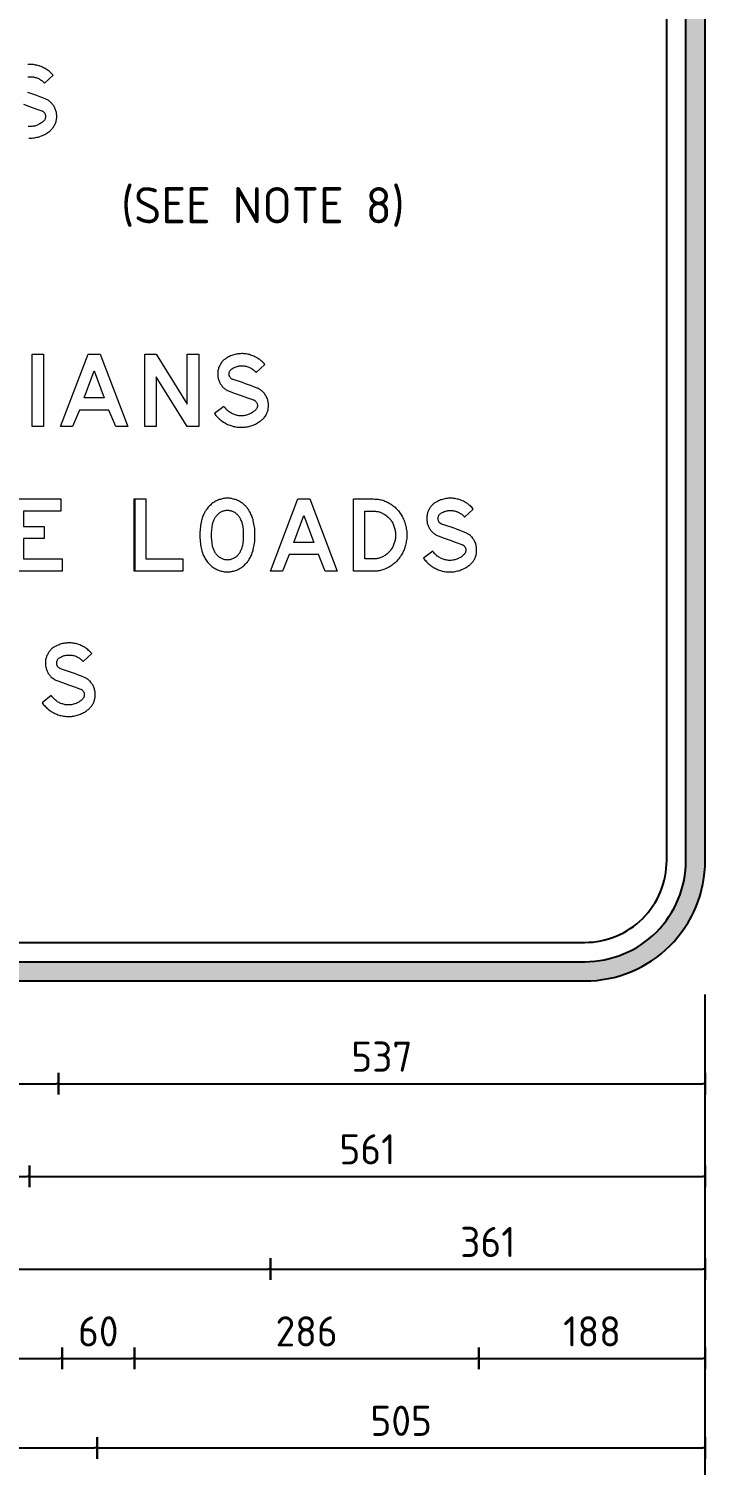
# Model space of a CAD drawing. Extents: x 0 to 1038, y -1303 to 297.
# Drawn here: x 262.3 to 318.5, y 71.3 to 190.5 of the extents above; entities that cross this region are included whole.
import ezdxf

# ---------------------------------------------------------------- set-up
doc = ezdxf.new("R2010")
doc.units = 0
doc.linetypes.add('CENTERX2', pattern=[101.6, 63.5, -12.7, 12.7, -12.7])
doc.layers.get('0').update_dxf_attribs({"linetype": 'CONTINUOUS'})
doc.layers.get('DEFPOINTS').update_dxf_attribs({"linetype": 'CONTINUOUS'})
doc.layers.add('GREEN', color=96, linetype='CONTINUOUS')
doc.layers.add('T25', color=1, linetype='CONTINUOUS')
doc.styles.add('ISO', font='iso3098b.shx')
doc.dimstyles.new('SIGNSDIM-10', dxfattribs={"dimtxt": 2.5, "dimasz": 0.2, "dimexe": 1.5, "dimexo": 2, "dimgap": 1, "dimtad": 1, "dimdec": 0, "dimlfac": 10, "dimrnd": 1, "dimdsep": 46, "dimtxsty": 'ISO', "dimblk1": 'SGNDIM', "dimblk2": 'SGNDIM', "dimsah": 1, "dimcen": 2.5, "dimse1": 1, "dimse2": 1, "dimadec": 0, "dimazin": 0, "dimtfac": 1, "dimtdec": 0, "dimtix": 1, "dimtmove": 0, "dimatfit": 3, "dimldrblk": 'SGNDIM', "dimfxl": 1, "dimtolj": 1, "dimtzin": 0, "dimarcsym": 0})

# ---------------------------------------------------------------- blocks, each defined once
blk = doc.blocks.new('SGNDIM')
for p, q in [((0, 0), (-1, 0)), ((0, 4.5), (0, -4.5))]:
    blk.add_line(p, q)
blk = doc.blocks.new('*D14')
at = {"layer": 'DEFPOINTS', "color": 0, "linetype": 'CENTERX2'}
for p in [(222.58, 187.48), (264.78, 187.48), (264.78, 102.95)]:
    blk.add_point(p, dxfattribs=at)
at = {"layer": 'T25', "color": 0, "linetype": 'CENTERX2', "lineweight": -2}
blk.add_line((222.78, 102.95), (264.58, 102.95), dxfattribs=at)
at = {"layer": 'T25', "color": 0, "linetype": 'CENTERX2', "lineweight": -2, "xscale": 0.2, "yscale": 0.2, "zscale": 0.2, "rotation": 180}
blk.add_blockref('SGNDIM', (222.58, 102.95), dxfattribs=at)
at = {"layer": 'T25', "color": 0, "linetype": 'CENTERX2', "lineweight": -2, "xscale": 0.2, "yscale": 0.2, "zscale": 0.2}
blk.add_blockref('SGNDIM', (264.78, 102.95), dxfattribs=at)
at = {"layer": 'T25', "color": 0, "linetype": 'CENTERX2', "insert": (243.68, 105.2), "char_height": 2.5, "attachment_point": 5, "style": 'ISO'}
blk.add_mtext('\\A1;422', dxfattribs=at)
blk = doc.blocks.new('*D15')
at = {"layer": 'DEFPOINTS', "color": 0, "linetype": 'CENTERX2'}
for p in [(264.78, 187.48), (318.48, 187.48), (318.48, 102.95)]:
    blk.add_point(p, dxfattribs=at)
at = {"layer": 'T25', "color": 0, "linetype": 'CENTERX2', "lineweight": -2}
blk.add_line((264.98, 102.95), (318.28, 102.95), dxfattribs=at)
at = {"layer": 'T25', "color": 0, "linetype": 'CENTERX2', "lineweight": -2, "xscale": 0.2, "yscale": 0.2, "zscale": 0.2, "rotation": 180}
blk.add_blockref('SGNDIM', (264.78, 102.95), dxfattribs=at)
at = {"layer": 'T25', "color": 0, "linetype": 'CENTERX2', "lineweight": -2, "xscale": 0.2, "yscale": 0.2, "zscale": 0.2}
blk.add_blockref('SGNDIM', (318.48, 102.95), dxfattribs=at)
at = {"layer": 'T25', "color": 0, "linetype": 'CENTERX2', "insert": (291.63, 105.2), "char_height": 2.5, "attachment_point": 5, "style": 'ISO'}
blk.add_mtext('\\A1;537', dxfattribs=at)
blk = doc.blocks.new('*D19')
at = {"layer": 'DEFPOINTS', "color": 0, "linetype": 'CENTERX2'}
for p in [(222.58, 169.48), (262.38, 169.48), (262.38, 95.26)]:
    blk.add_point(p, dxfattribs=at)
at = {"layer": 'T25', "color": 0, "linetype": 'CENTERX2', "lineweight": -2}
blk.add_line((222.78, 95.26), (262.18, 95.26), dxfattribs=at)
at = {"layer": 'T25', "color": 0, "linetype": 'CENTERX2', "lineweight": -2, "xscale": 0.2, "yscale": 0.2, "zscale": 0.2, "rotation": 180}
blk.add_blockref('SGNDIM', (222.58, 95.26), dxfattribs=at)
at = {"layer": 'T25', "color": 0, "linetype": 'CENTERX2', "lineweight": -2, "xscale": 0.2, "yscale": 0.2, "zscale": 0.2}
blk.add_blockref('SGNDIM', (262.38, 95.26), dxfattribs=at)
at = {"layer": 'T25', "color": 0, "linetype": 'CENTERX2', "insert": (242.48, 97.51), "char_height": 2.5, "attachment_point": 5, "style": 'ISO'}
blk.add_mtext('\\A1;398', dxfattribs=at)
blk = doc.blocks.new('*D20')
at = {"layer": 'DEFPOINTS', "color": 0, "linetype": 'CENTERX2'}
for p in [(262.38, 169.48), (318.48, 169.48), (318.48, 95.26)]:
    blk.add_point(p, dxfattribs=at)
at = {"layer": 'T25', "color": 0, "linetype": 'CENTERX2', "lineweight": -2}
blk.add_line((262.58, 95.26), (318.28, 95.26), dxfattribs=at)
at = {"layer": 'T25', "color": 0, "linetype": 'CENTERX2', "lineweight": -2, "xscale": 0.2, "yscale": 0.2, "zscale": 0.2, "rotation": 180}
blk.add_blockref('SGNDIM', (262.38, 95.26), dxfattribs=at)
at = {"layer": 'T25', "color": 0, "linetype": 'CENTERX2', "lineweight": -2, "xscale": 0.2, "yscale": 0.2, "zscale": 0.2}
blk.add_blockref('SGNDIM', (318.48, 95.26), dxfattribs=at)
at = {"layer": 'T25', "color": 0, "linetype": 'CENTERX2', "insert": (290.43, 97.51), "char_height": 2.5, "attachment_point": 5, "style": 'ISO'}
blk.add_mtext('\\A1;561', dxfattribs=at)
blk = doc.blocks.new('*D21')
at = {"layer": 'DEFPOINTS', "color": 0, "linetype": 'CENTERX2'}
for p in [(222.58, 157.48), (282.38, 157.48), (282.38, 87.57)]:
    blk.add_point(p, dxfattribs=at)
at = {"layer": 'T25', "color": 0, "linetype": 'CENTERX2', "lineweight": -2}
blk.add_line((222.78, 87.57), (282.18, 87.57), dxfattribs=at)
at = {"layer": 'T25', "color": 0, "linetype": 'CENTERX2', "lineweight": -2, "xscale": 0.2, "yscale": 0.2, "zscale": 0.2, "rotation": 180}
blk.add_blockref('SGNDIM', (222.58, 87.57), dxfattribs=at)
at = {"layer": 'T25', "color": 0, "linetype": 'CENTERX2', "lineweight": -2, "xscale": 0.2, "yscale": 0.2, "zscale": 0.2}
blk.add_blockref('SGNDIM', (282.38, 87.57), dxfattribs=at)
at = {"layer": 'T25', "color": 0, "linetype": 'CENTERX2', "insert": (252.48, 89.82), "char_height": 2.5, "attachment_point": 5, "style": 'ISO'}
blk.add_mtext('\\A1;598', dxfattribs=at)
blk = doc.blocks.new('*D22')
at = {"layer": 'DEFPOINTS', "color": 0, "linetype": 'CENTERX2'}
for p in [(282.38, 157.48), (318.48, 157.48), (318.48, 87.57)]:
    blk.add_point(p, dxfattribs=at)
at = {"layer": 'T25', "color": 0, "linetype": 'CENTERX2', "lineweight": -2}
blk.add_line((282.58, 87.57), (318.28, 87.57), dxfattribs=at)
at = {"layer": 'T25', "color": 0, "linetype": 'CENTERX2', "lineweight": -2, "xscale": 0.2, "yscale": 0.2, "zscale": 0.2, "rotation": 180}
blk.add_blockref('SGNDIM', (282.38, 87.57), dxfattribs=at)
at = {"layer": 'T25', "color": 0, "linetype": 'CENTERX2', "lineweight": -2, "xscale": 0.2, "yscale": 0.2, "zscale": 0.2}
blk.add_blockref('SGNDIM', (318.48, 87.57), dxfattribs=at)
at = {"layer": 'T25', "color": 0, "linetype": 'CENTERX2', "insert": (300.43, 89.82), "char_height": 2.5, "attachment_point": 5, "style": 'ISO'}
blk.add_mtext('\\A1;361', dxfattribs=at)
blk = doc.blocks.new('*D23')
at = {"layer": 'DEFPOINTS', "color": 0, "linetype": 'CENTERX2'}
for p in [(222.58, 145.48), (265.08, 145.48), (265.08, 80.15)]:
    blk.add_point(p, dxfattribs=at)
at = {"layer": 'T25', "color": 0, "linetype": 'CENTERX2', "lineweight": -2}
blk.add_line((222.78, 80.15), (264.88, 80.15), dxfattribs=at)
at = {"layer": 'T25', "color": 0, "linetype": 'CENTERX2', "lineweight": -2, "xscale": 0.2, "yscale": 0.2, "zscale": 0.2, "rotation": 180}
blk.add_blockref('SGNDIM', (222.58, 80.15), dxfattribs=at)
at = {"layer": 'T25', "color": 0, "linetype": 'CENTERX2', "lineweight": -2, "xscale": 0.2, "yscale": 0.2, "zscale": 0.2}
blk.add_blockref('SGNDIM', (265.08, 80.15), dxfattribs=at)
at = {"layer": 'T25', "color": 0, "linetype": 'CENTERX2', "insert": (243.83, 82.4), "char_height": 2.5, "attachment_point": 5, "style": 'ISO'}
blk.add_mtext('\\A1;425', dxfattribs=at)
blk = doc.blocks.new('*D24')
at = {"layer": 'DEFPOINTS', "color": 0, "linetype": 'CENTERX2'}
for p in [(265.08, 145.48), (271.08, 145.48), (271.08, 80.15)]:
    blk.add_point(p, dxfattribs=at)
at = {"layer": 'T25', "color": 0, "linetype": 'CENTERX2', "lineweight": -2}
blk.add_line((265.28, 80.15), (270.88, 80.15), dxfattribs=at)
at = {"layer": 'T25', "color": 0, "linetype": 'CENTERX2', "lineweight": -2, "xscale": 0.2, "yscale": 0.2, "zscale": 0.2, "rotation": 180}
blk.add_blockref('SGNDIM', (265.08, 80.15), dxfattribs=at)
at = {"layer": 'T25', "color": 0, "linetype": 'CENTERX2', "lineweight": -2, "xscale": 0.2, "yscale": 0.2, "zscale": 0.2}
blk.add_blockref('SGNDIM', (271.08, 80.15), dxfattribs=at)
at = {"layer": 'T25', "color": 0, "linetype": 'CENTERX2', "insert": (268.08, 82.4), "char_height": 2.5, "attachment_point": 5, "style": 'ISO'}
blk.add_mtext('\\A1;60', dxfattribs=at)
blk = doc.blocks.new('*D25')
at = {"layer": 'DEFPOINTS', "color": 0, "linetype": 'CENTERX2'}
for p in [(271.08, 145.48), (299.68, 145.48), (299.68, 80.15)]:
    blk.add_point(p, dxfattribs=at)
at = {"layer": 'T25', "color": 0, "linetype": 'CENTERX2', "lineweight": -2}
blk.add_line((271.28, 80.15), (299.48, 80.15), dxfattribs=at)
at = {"layer": 'T25', "color": 0, "linetype": 'CENTERX2', "lineweight": -2, "xscale": 0.2, "yscale": 0.2, "zscale": 0.2, "rotation": 180}
blk.add_blockref('SGNDIM', (271.08, 80.15), dxfattribs=at)
at = {"layer": 'T25', "color": 0, "linetype": 'CENTERX2', "lineweight": -2, "xscale": 0.2, "yscale": 0.2, "zscale": 0.2}
blk.add_blockref('SGNDIM', (299.68, 80.15), dxfattribs=at)
at = {"layer": 'T25', "color": 0, "linetype": 'CENTERX2', "insert": (285.38, 82.4), "char_height": 2.5, "attachment_point": 5, "style": 'ISO'}
blk.add_mtext('\\A1;286', dxfattribs=at)
blk = doc.blocks.new('*D26')
at = {"layer": 'DEFPOINTS', "color": 0, "linetype": 'CENTERX2'}
for p in [(299.68, 145.48), (318.48, 145.48), (318.48, 80.15)]:
    blk.add_point(p, dxfattribs=at)
at = {"layer": 'T25', "color": 0, "linetype": 'CENTERX2', "lineweight": -2}
blk.add_line((299.88, 80.15), (318.28, 80.15), dxfattribs=at)
at = {"layer": 'T25', "color": 0, "linetype": 'CENTERX2', "lineweight": -2, "xscale": 0.2, "yscale": 0.2, "zscale": 0.2, "rotation": 180}
blk.add_blockref('SGNDIM', (299.68, 80.15), dxfattribs=at)
at = {"layer": 'T25', "color": 0, "linetype": 'CENTERX2', "lineweight": -2, "xscale": 0.2, "yscale": 0.2, "zscale": 0.2}
blk.add_blockref('SGNDIM', (318.48, 80.15), dxfattribs=at)
at = {"layer": 'T25', "color": 0, "linetype": 'CENTERX2', "insert": (309.08, 82.4), "char_height": 2.5, "attachment_point": 5, "style": 'ISO'}
blk.add_mtext('\\A1;188', dxfattribs=at)
blk = doc.blocks.new('*D28')
at = {"layer": 'DEFPOINTS', "color": 0, "linetype": 'CENTERX2'}
for p in [(222.58, 121.48), (267.98, 121.48), (267.98, 72.73)]:
    blk.add_point(p, dxfattribs=at)
at = {"layer": 'T25', "color": 0, "linetype": 'CENTERX2', "lineweight": -2}
blk.add_line((222.78, 72.73), (267.78, 72.73), dxfattribs=at)
at = {"layer": 'T25', "color": 0, "linetype": 'CENTERX2', "lineweight": -2, "xscale": 0.2, "yscale": 0.2, "zscale": 0.2, "rotation": 180}
blk.add_blockref('SGNDIM', (222.58, 72.73), dxfattribs=at)
at = {"layer": 'T25', "color": 0, "linetype": 'CENTERX2', "lineweight": -2, "xscale": 0.2, "yscale": 0.2, "zscale": 0.2}
blk.add_blockref('SGNDIM', (267.98, 72.73), dxfattribs=at)
at = {"layer": 'T25', "color": 0, "linetype": 'CENTERX2', "insert": (245.28, 74.98), "char_height": 2.5, "attachment_point": 5, "style": 'ISO'}
blk.add_mtext('\\A1;454', dxfattribs=at)
blk = doc.blocks.new('*D29')
at = {"layer": 'DEFPOINTS', "color": 0, "linetype": 'CENTERX2'}
for p in [(267.98, 121.48), (318.48, 121.48), (318.48, 72.73)]:
    blk.add_point(p, dxfattribs=at)
at = {"layer": 'T25', "color": 0, "linetype": 'CENTERX2', "lineweight": -2}
blk.add_line((268.18, 72.73), (318.28, 72.73), dxfattribs=at)
at = {"layer": 'T25', "color": 0, "linetype": 'CENTERX2', "lineweight": -2, "xscale": 0.2, "yscale": 0.2, "zscale": 0.2, "rotation": 180}
blk.add_blockref('SGNDIM', (267.98, 72.73), dxfattribs=at)
at = {"layer": 'T25', "color": 0, "linetype": 'CENTERX2', "lineweight": -2, "xscale": 0.2, "yscale": 0.2, "zscale": 0.2}
blk.add_blockref('SGNDIM', (318.48, 72.73), dxfattribs=at)
at = {"layer": 'T25', "color": 0, "linetype": 'CENTERX2', "insert": (293.23, 74.98), "char_height": 2.5, "attachment_point": 5, "style": 'ISO'}
blk.add_mtext('\\A1;505', dxfattribs=at)
blk = doc.blocks.new('*D48')
at = {"layer": 'DEFPOINTS', "color": 0, "linetype": 'Continuous'}
for p in [(198.48, 121.48), (318.48, 121.48), (318.48, 58.88)]:
    blk.add_point(p, dxfattribs=at)
at = {"layer": 'T25', "color": 0, "linetype": 'Continuous', "lineweight": -2}
blk.add_line((198.68, 58.88), (318.28, 58.88), dxfattribs=at)
at = {"layer": 'T25', "color": 0, "linetype": 'Continuous', "lineweight": -2, "xscale": 0.2, "yscale": 0.2, "zscale": 0.2, "rotation": 180}
blk.add_blockref('SGNDIM', (198.48, 58.88), dxfattribs=at)
at = {"layer": 'T25', "color": 0, "linetype": 'Continuous', "lineweight": -2, "xscale": 0.2, "yscale": 0.2, "zscale": 0.2}
blk.add_blockref('SGNDIM', (318.48, 58.88), dxfattribs=at)
at = {"layer": 'T25', "color": 0, "linetype": 'Continuous', "insert": (258.48, 61.13), "char_height": 2.5, "attachment_point": 5, "style": 'ISO'}
blk.add_mtext('\\A1;1200', dxfattribs=at)
blk = doc.blocks.new('*D55')
at = {"layer": 'DEFPOINTS', "color": 0, "linetype": 'CENTERX2'}
for p in [(257.44, 146.57), (318.48, 146.57), (318.48, 65.81)]:
    blk.add_point(p, dxfattribs=at)
at = {"layer": 'T25', "color": 0, "linetype": 'CENTERX2', "lineweight": -2}
blk.add_line((257.64, 65.81), (318.28, 65.81), dxfattribs=at)
at = {"layer": 'T25', "color": 0, "linetype": 'CENTERX2', "lineweight": -2, "xscale": 0.2, "yscale": 0.2, "zscale": 0.2, "rotation": 180}
blk.add_blockref('SGNDIM', (257.44, 65.81), dxfattribs=at)
at = {"layer": 'T25', "color": 0, "linetype": 'CENTERX2', "lineweight": -2, "xscale": 0.2, "yscale": 0.2, "zscale": 0.2}
blk.add_blockref('SGNDIM', (318.48, 65.81), dxfattribs=at)
at = {"layer": 'T25', "color": 0, "linetype": 'CENTERX2', "insert": (287.96, 68.06), "char_height": 2.5, "attachment_point": 5, "style": 'ISO'}
blk.add_mtext('\\A1;610', dxfattribs=at)

msp = doc.modelspace()

# ---------------------------------------------------------------- hatches: boundary and pattern name
at = {"layer": 'GREEN', "linetype": 'CENTERX2'}
h = msp.add_hatch(color=256, dxfattribs=at)
edge = h.paths.add_edge_path(flags=16)
edge.add_line((208.48, 113.08), (308.48, 113.08))
edge.add_arc((308.48, 121.48), 8.4, 270, 360)
edge.add_line((316.88, 121.48), (316.88, 245.48))
edge.add_arc((308.48, 245.48), 8.4, 0, 90)
edge.add_line((308.48, 253.88), (208.48, 253.88))
edge.add_arc((208.48, 245.48), 8.4, 90, 180)
edge.add_line((200.08, 245.48), (200.08, 121.48))
edge.add_arc((208.48, 121.48), 8.4, 180, 270)
edge = h.paths.add_edge_path()
edge.add_line((208.48, 111.48), (308.48, 111.48))
edge.add_arc((308.48, 121.48), 10, 270, 360)
edge.add_line((318.48, 121.48), (318.48, 245.48))
edge.add_arc((308.48, 245.48), 10, 0, 90)
edge.add_line((308.48, 255.48), (208.48, 255.48))
edge.add_arc((208.48, 245.48), 10, 90, 180)
edge.add_line((198.48, 245.48), (198.48, 121.48))
edge.add_arc((208.48, 121.48), 10, 180, 270)

# ---------------------------------------------------------------- linework, layer by layer
msp.add_line((271.08, 151.48), (271.08, 145.48), dxfattribs=at)
at = {"layer": 'GREEN', "linetype": 'Continuous'}
for points in [[(208.48, 111.48), (308.48, 111.48, 0.414214), (318.48, 121.48), (318.48, 245.48, 0.414214), (308.48, 255.48), (208.48, 255.48, 0.414214), (198.48, 245.48), (198.48, 121.48, 0.414214)], [(208.48, 113.08), (308.48, 113.08, 0.414214), (316.88, 121.48), (316.88, 245.48, 0.414214), (308.48, 253.88), (208.48, 253.88, 0.414214), (200.08, 245.48), (200.08, 121.48, 0.414214)], [(208.48, 114.68), (308.48, 114.68, 0.414214), (315.28, 121.48), (315.28, 245.48, 0.414214), (308.48, 252.28), (208.48, 252.28, 0.414214), (201.68, 245.48), (201.68, 121.48, 0.414214)]]:
    msp.add_lwpolyline(points, format="xyb", close=True, dxfattribs=at)
at = {"layer": 'GREEN', "lineweight": 0}
for points in [[(262.24, 186.52), (262.32, 186.53), (262.4, 186.53), (262.47, 186.53), (262.54, 186.53), (262.62, 186.52), (262.7, 186.51), (262.77, 186.49), (262.84, 186.47), (262.92, 186.46), (262.98, 186.43), (263.06, 186.4), (263.13, 186.37), (263.2, 186.33), (263.26, 186.29), (263.32, 186.24), (263.39, 186.2), (263.44, 186.15), (263.5, 186.1), (263.56, 186.04), (263.61, 185.99), (264.34, 186.65), (264.27, 186.71), (264.2, 186.79), (264.14, 186.86), (264.06, 186.92), (263.99, 186.98), (263.91, 187.04), (263.84, 187.1), (263.75, 187.15), (263.68, 187.2), (263.59, 187.24), (263.5, 187.29), (263.42, 187.33), (263.33, 187.37), (263.24, 187.4), (263.16, 187.43), (263.06, 187.45), (262.97, 187.48), (262.88, 187.5), (262.79, 187.51), (262.7, 187.53), (262.6, 187.53), (262.5, 187.54), (262.42, 187.54), (262.32, 187.54), (262.23, 187.53)], [(262.3, 181.43), (262.4, 181.43), (262.49, 181.43), (262.6, 181.44), (262.7, 181.45), (262.79, 181.46), (262.89, 181.47), (262.98, 181.5), (263.08, 181.52), (263.18, 181.55), (263.27, 181.59), (263.37, 181.62), (263.45, 181.66), (263.55, 181.7), (263.64, 181.74), (263.72, 181.8), (263.81, 181.85), (263.9, 181.91), (263.97, 181.96), (264.06, 182.02), (264.12, 182.07), (264.16, 182.12), (264.21, 182.18), (264.26, 182.22), (264.31, 182.28), (264.36, 182.35), (264.39, 182.41), (264.43, 182.47), (264.46, 182.54), (264.49, 182.61), (264.52, 182.67), (264.55, 182.74), (264.57, 182.82), (264.59, 182.89), (264.61, 182.96), (264.62, 183.04), (264.63, 183.12), (264.63, 183.18), (264.63, 183.26), (264.63, 183.34), (264.62, 183.41), (264.61, 183.49), (264.6, 183.57), (264.58, 183.63), (264.56, 183.71), (264.54, 183.78), (264.51, 183.85), (264.48, 183.92), (264.45, 183.99), (264.41, 184.05), (264.38, 184.11), (264.34, 184.17), (264.29, 184.23), (264.24, 184.29), (264.19, 184.34), (264.15, 184.39), (264.09, 184.44), (264.03, 184.49), (263.97, 184.53), (263.91, 184.57), (263.85, 184.6), (263.79, 184.63), (263.72, 184.66), (263.47, 184.77), (263.22, 184.86), (262.97, 184.96), (262.72, 185.05), (262.48, 185.14), (262.23, 185.23)], [(261.88, 184.24), (262.38, 184.06), (262.89, 183.87), (263.39, 183.7), (263.43, 183.69), (263.46, 183.67), (263.5, 183.65), (263.53, 183.62), (263.56, 183.6), (263.59, 183.57), (263.62, 183.53), (263.64, 183.5), (263.66, 183.46), (263.68, 183.42), (263.68, 183.37), (263.7, 183.34), (263.7, 183.3), (263.71, 183.25), (263.71, 183.21), (263.7, 183.16), (263.69, 183.13), (263.68, 183.08), (263.68, 183.04), (263.66, 183), (263.64, 182.96), (263.61, 182.92), (263.59, 182.9), (263.56, 182.87), (263.49, 182.81), (263.44, 182.76), (263.37, 182.71), (263.3, 182.66), (263.23, 182.63), (263.17, 182.59), (263.1, 182.55), (263.02, 182.51), (262.96, 182.48), (262.88, 182.46), (262.8, 182.43), (262.72, 182.42), (262.65, 182.41), (262.57, 182.4), (262.49, 182.39), (262.42, 182.39), (262.34, 182.39), (262.26, 182.39)]]:
    msp.add_lwpolyline(points, dxfattribs=at)
for points in [[(262.58, 163.49), (263.53, 163.49), (263.53, 157.49), (262.58, 157.49), (262.58, 163.49)], [(264.93, 157.49), (267.24, 163.49), (268.24, 163.49), (270.54, 157.49), (269.53, 157.49), (268.97, 158.86), (266.51, 158.86), (265.94, 157.49), (264.93, 157.49)], [(271.94, 163.49), (272.9, 163.49), (275.47, 159.34), (275.47, 163.49), (276.43, 163.49), (276.43, 157.49), (275.47, 157.49), (272.9, 161.63), (272.9, 157.49), (271.94, 157.49), (271.94, 163.49)], [(279.29, 161.39), (279.25, 161.4), (279.21, 161.42), (279.18, 161.43), (279.15, 161.46), (279.12, 161.48), (279.09, 161.51), (279.06, 161.55), (279.03, 161.58), (279.01, 161.62), (278.99, 161.66), (278.98, 161.69), (278.96, 161.73), (278.95, 161.78), (278.95, 161.82), (278.95, 161.86), (278.95, 161.9), (278.95, 161.94), (278.96, 161.99), (278.97, 162.03), (278.99, 162.07), (279.01, 162.11), (279.03, 162.14), (279.06, 162.17), (279.08, 162.2), (279.11, 162.23), (279.15, 162.26), (279.18, 162.29), (279.24, 162.33), (279.31, 162.37), (279.38, 162.39), (279.44, 162.42), (279.52, 162.45), (279.6, 162.48), (279.66, 162.5), (279.74, 162.51), (279.82, 162.52), (279.9, 162.53), (279.97, 162.54), (280.05, 162.54), (280.12, 162.53), (280.19, 162.52), (280.27, 162.51), (280.35, 162.5), (280.42, 162.48), (280.49, 162.45), (280.57, 162.43), (280.63, 162.4), (280.7, 162.37), (280.77, 162.33), (280.84, 162.29), (280.9, 162.25), (280.97, 162.2), (281.03, 162.15), (281.09, 162.1), (281.14, 162.05), (281.19, 161.98), (281.92, 162.64), (281.85, 162.72), (281.79, 162.79), (281.72, 162.86), (281.64, 162.92), (281.57, 162.98), (281.5, 163.05), (281.42, 163.1), (281.33, 163.15), (281.26, 163.2), (281.17, 163.25), (281.09, 163.29), (281, 163.34), (280.91, 163.36), (280.83, 163.4), (280.73, 163.43), (280.64, 163.46), (280.55, 163.48), (280.46, 163.5), (280.37, 163.52), (280.27, 163.53), (280.17, 163.54), (280.09, 163.55), (279.99, 163.55), (279.9, 163.54), (279.8, 163.54), (279.7, 163.53), (279.62, 163.51), (279.52, 163.5), (279.42, 163.47), (279.34, 163.45), (279.24, 163.42), (279.16, 163.39), (279.07, 163.35), (278.98, 163.32), (278.9, 163.28), (278.81, 163.23), (278.72, 163.18), (278.67, 163.15), (278.61, 163.1), (278.55, 163.07), (278.5, 163.02), (278.45, 162.97), (278.4, 162.91), (278.35, 162.86), (278.31, 162.81), (278.26, 162.74), (278.23, 162.68), (278.19, 162.62), (278.16, 162.56), (278.13, 162.49), (278.1, 162.42), (278.07, 162.35), (278.05, 162.28), (278.04, 162.21), (278.02, 162.14), (278.01, 162.06), (278, 161.99), (278, 161.91), (278, 161.84), (278, 161.76), (278.01, 161.69), (278.01, 161.62), (278.03, 161.55), (278.04, 161.47), (278.06, 161.41), (278.09, 161.33), (278.12, 161.26), (278.15, 161.19), (278.18, 161.13), (278.21, 161.07), (278.24, 161), (278.29, 160.95), (278.33, 160.89), (278.38, 160.83), (278.43, 160.77), (278.47, 160.72), (278.53, 160.68), (278.58, 160.63), (278.64, 160.59), (278.7, 160.55), (278.76, 160.51), (278.82, 160.48), (278.89, 160.46), (278.95, 160.43), (279.45, 160.24), (279.95, 160.06), (280.46, 159.88), (280.97, 159.71), (281.01, 159.69), (281.05, 159.67), (281.08, 159.65), (281.11, 159.63), (281.14, 159.6), (281.17, 159.56), (281.2, 159.53), (281.22, 159.5), (281.24, 159.46), (281.26, 159.42), (281.27, 159.38), (281.28, 159.34), (281.29, 159.29), (281.29, 159.26), (281.29, 159.21), (281.29, 159.17), (281.28, 159.12), (281.27, 159.08), (281.26, 159.04), (281.24, 159.01), (281.22, 158.97), (281.19, 158.93), (281.16, 158.9), (281.13, 158.86), (281.08, 158.81), (281.02, 158.76), (280.95, 158.71), (280.88, 158.67), (280.82, 158.62), (280.75, 158.58), (280.67, 158.55), (280.61, 158.52), (280.53, 158.49), (280.45, 158.46), (280.38, 158.44), (280.31, 158.42), (280.23, 158.41), (280.14, 158.39), (280.07, 158.39), (279.99, 158.38), (279.91, 158.38), (279.84, 158.39), (279.76, 158.39), (279.68, 158.4), (279.61, 158.42), (279.53, 158.44), (279.45, 158.46), (279.38, 158.49), (279.3, 158.52), (279.23, 158.55), (279.16, 158.58), (279.09, 158.62), (279.02, 158.66), (278.95, 158.71), (278.89, 158.76), (278.83, 158.8), (278.76, 158.86), (278.7, 158.91), (278.66, 158.98), (278.6, 159.04), (278.55, 159.1), (278.5, 159.17), (277.72, 158.57), (277.78, 158.49), (277.85, 158.4), (277.92, 158.33), (277.99, 158.26), (278.06, 158.18), (278.14, 158.11), (278.22, 158.05), (278.29, 157.99), (278.38, 157.93), (278.47, 157.87), (278.55, 157.82), (278.64, 157.77), (278.72, 157.72), (278.81, 157.67), (278.91, 157.63), (279, 157.6), (279.09, 157.57), (279.18, 157.54), (279.28, 157.51), (279.39, 157.49), (279.48, 157.47), (279.58, 157.45), (279.67, 157.44), (279.78, 157.43), (279.88, 157.43), (279.97, 157.43), (280.08, 157.43), (280.17, 157.44), (280.27, 157.45), (280.37, 157.46), (280.47, 157.48), (280.57, 157.5), (280.66, 157.53), (280.76, 157.56), (280.85, 157.59), (280.94, 157.62), (281.04, 157.66), (281.13, 157.7), (281.22, 157.75), (281.31, 157.8), (281.39, 157.85), (281.48, 157.9), (281.57, 157.96), (281.64, 158.03), (281.7, 158.08), (281.75, 158.12), (281.8, 158.17), (281.85, 158.23), (281.89, 158.29), (281.94, 158.34), (281.98, 158.41), (282.02, 158.47), (282.05, 158.54), (282.08, 158.6), (282.11, 158.67), (282.13, 158.75), (282.16, 158.81), (282.18, 158.89), (282.19, 158.97), (282.2, 159.04), (282.21, 159.11), (282.22, 159.19), (282.22, 159.27), (282.21, 159.34), (282.21, 159.42), (282.2, 159.49), (282.18, 159.56), (282.17, 159.64), (282.15, 159.71), (282.12, 159.78), (282.1, 159.85), (282.06, 159.92), (282.04, 159.99), (282, 160.05), (281.96, 160.11), (281.92, 160.18), (281.87, 160.23), (281.82, 160.29), (281.78, 160.34), (281.73, 160.4), (281.67, 160.45), (281.61, 160.48), (281.56, 160.53), (281.5, 160.57), (281.43, 160.61), (281.37, 160.64), (281.31, 160.67), (281.06, 160.76), (280.81, 160.87), (280.56, 160.96), (280.31, 161.05), (280.05, 161.14), (279.8, 161.22), (279.54, 161.31)], [(267.73, 162.11), (268.58, 159.89), (266.9, 159.89), (267.73, 162.11)], [(260.9, 151.49), (264.97, 151.49), (264.97, 150.46), (261.87, 150.46), (261.87, 149.21), (263.59, 149.21), (263.59, 148.19), (261.87, 148.19), (261.87, 146.51), (265.08, 146.51), (265.08, 145.48), (260.9, 145.48), (260.9, 151.49)], [(271.07, 151.49), (272.02, 151.49), (272.02, 146.51), (275.11, 146.51), (275.11, 145.48), (271.07, 145.48), (271.07, 151.49)], [(280.51, 146.33), (280.57, 146.4), (280.61, 146.48), (280.67, 146.57), (280.71, 146.65), (280.76, 146.74), (280.8, 146.83), (280.84, 146.91), (280.87, 147.01), (280.9, 147.1), (280.93, 147.19), (280.95, 147.29), (280.98, 147.42), (281.01, 147.55), (281.03, 147.68), (281.05, 147.82), (281.07, 147.95), (281.08, 148.08), (281.09, 148.22), (281.09, 148.35), (281.09, 148.49), (281.09, 148.62), (281.09, 148.76), (281.08, 148.89), (281.07, 149.02), (281.05, 149.16), (281.03, 149.29), (281.01, 149.43), (280.98, 149.55), (280.95, 149.69), (280.93, 149.78), (280.9, 149.88), (280.87, 149.97), (280.84, 150.06), (280.8, 150.15), (280.76, 150.23), (280.71, 150.32), (280.67, 150.41), (280.61, 150.48), (280.57, 150.57), (280.51, 150.65), (280.46, 150.71), (280.4, 150.79), (280.35, 150.86), (280.28, 150.92), (280.21, 150.98), (280.15, 151.04), (280.08, 151.1), (280.01, 151.15), (279.94, 151.19), (279.87, 151.24), (279.79, 151.29), (279.71, 151.33), (279.64, 151.37), (279.56, 151.4), (279.47, 151.43), (279.4, 151.45), (279.31, 151.48), (279.22, 151.5), (279.15, 151.52), (279.06, 151.53), (278.97, 151.54), (278.89, 151.55), (278.8, 151.55), (278.71, 151.55), (278.63, 151.54), (278.54, 151.53), (278.47, 151.52), (278.38, 151.5), (278.29, 151.48), (278.22, 151.45), (278.13, 151.43), (278.05, 151.4), (277.97, 151.37), (277.89, 151.33), (277.81, 151.29), (277.74, 151.24), (277.67, 151.19), (277.59, 151.15), (277.52, 151.1), (277.46, 151.04), (277.39, 150.98), (277.32, 150.92), (277.27, 150.86), (277.2, 150.79), (277.15, 150.71), (277.09, 150.65), (277.03, 150.57), (276.99, 150.48), (276.94, 150.41), (276.89, 150.32), (276.84, 150.23), (276.8, 150.15), (276.77, 150.06), (276.74, 149.97), (276.7, 149.88), (276.67, 149.78), (276.65, 149.69), (276.62, 149.55), (276.59, 149.43), (276.57, 149.29), (276.56, 149.16), (276.54, 149.02), (276.53, 148.89), (276.52, 148.76), (276.52, 148.62), (276.51, 148.49), (276.52, 148.35), (276.52, 148.22), (276.53, 148.08), (276.54, 147.95), (276.56, 147.82), (276.57, 147.68), (276.59, 147.55), (276.62, 147.42), (276.65, 147.29), (276.67, 147.19), (276.7, 147.1), (276.74, 147.01), (276.77, 146.91), (276.8, 146.83), (276.84, 146.74), (276.89, 146.65), (276.94, 146.57), (276.99, 146.48), (277.03, 146.4), (277.09, 146.33), (277.15, 146.25), (277.21, 146.18), (277.27, 146.12), (277.32, 146.06), (277.39, 145.99), (277.46, 145.93), (277.52, 145.88), (277.59, 145.83), (277.67, 145.78), (277.74, 145.73), (277.81, 145.68), (277.89, 145.65), (277.97, 145.61), (278.05, 145.58), (278.13, 145.55), (278.22, 145.52), (278.29, 145.5), (278.38, 145.48), (278.47, 145.46), (278.54, 145.45), (278.63, 145.45), (278.71, 145.44), (278.8, 145.44), (278.89, 145.44), (278.97, 145.45), (279.06, 145.45), (279.15, 145.46), (279.22, 145.48), (279.31, 145.5), (279.4, 145.52), (279.47, 145.55), (279.55, 145.58), (279.64, 145.61), (279.71, 145.65), (279.79, 145.68), (279.87, 145.73), (279.94, 145.78), (280.01, 145.83), (280.08, 145.88), (280.14, 145.93), (280.21, 145.99), (280.28, 146.06), (280.34, 146.12), (280.4, 146.18), (280.46, 146.25)], [(282.39, 145.48), (284.66, 151.49), (285.64, 151.49), (287.91, 145.48), (286.91, 145.48), (286.36, 146.87), (283.94, 146.87), (283.38, 145.48), (282.39, 145.48)], [(290.94, 145.48), (289.28, 145.48), (289.28, 151.49), (290.94, 151.49), (291.04, 151.48), (291.13, 151.48), (291.23, 151.47), (291.33, 151.46), (291.42, 151.44), (291.52, 151.42), (291.61, 151.41), (291.7, 151.38), (291.8, 151.35), (291.88, 151.31), (291.98, 151.27), (292.06, 151.23), (292.15, 151.18), (292.24, 151.14), (292.32, 151.09), (292.41, 151.04), (292.49, 150.98), (292.56, 150.92), (292.64, 150.86), (292.72, 150.79), (292.79, 150.72), (292.86, 150.65), (292.93, 150.58), (293, 150.5), (293.06, 150.42), (293.12, 150.34), (293.18, 150.25), (293.24, 150.17), (293.28, 150.08), (293.33, 149.99), (293.38, 149.9), (293.43, 149.8), (293.47, 149.71), (293.5, 149.61), (293.53, 149.51), (293.57, 149.42), (293.6, 149.31), (293.62, 149.22), (293.64, 149.11), (293.66, 149.01), (293.68, 148.91), (293.69, 148.8), (293.7, 148.7), (293.7, 148.59), (293.7, 148.49), (293.7, 148.38), (293.7, 148.28), (293.69, 148.17), (293.68, 148.07), (293.66, 147.97), (293.64, 147.86), (293.62, 147.76), (293.6, 147.66), (293.57, 147.56), (293.53, 147.46), (293.5, 147.36), (293.47, 147.27), (293.43, 147.17), (293.38, 147.08), (293.33, 146.98), (293.28, 146.89), (293.24, 146.81), (293.18, 146.72), (293.12, 146.64), (293.06, 146.56), (293, 146.47), (292.93, 146.4), (292.86, 146.33), (292.79, 146.25), (292.72, 146.18), (292.64, 146.12), (292.56, 146.06), (292.49, 145.99), (292.41, 145.93), (292.32, 145.89), (292.24, 145.83), (292.15, 145.79), (292.06, 145.74), (291.98, 145.7), (291.88, 145.67), (291.8, 145.63), (291.7, 145.6), (291.61, 145.57), (291.52, 145.55), (291.42, 145.53), (291.33, 145.51), (291.23, 145.5), (291.13, 145.49), (291.04, 145.49)], [(296.52, 150.28), (296.58, 150.33), (296.64, 150.37), (296.71, 150.4), (296.79, 150.43), (296.85, 150.45), (296.92, 150.47), (297, 150.49), (297.07, 150.51), (297.14, 150.52), (297.22, 150.53), (297.3, 150.53), (297.37, 150.53), (297.45, 150.53), (297.52, 150.52), (297.59, 150.51), (297.67, 150.5), (297.74, 150.48), (297.81, 150.45), (297.88, 150.44), (297.95, 150.4), (298.03, 150.37), (298.08, 150.33), (298.15, 150.29), (298.22, 150.25), (298.27, 150.21), (298.33, 150.16), (298.39, 150.1), (298.45, 150.04), (298.5, 149.98), (299.22, 150.65), (299.16, 150.72), (299.09, 150.79), (299.01, 150.86), (298.95, 150.93), (298.87, 150.98), (298.8, 151.04), (298.73, 151.1), (298.64, 151.16), (298.56, 151.2), (298.48, 151.25), (298.4, 151.29), (298.31, 151.33), (298.23, 151.37), (298.14, 151.41), (298.04, 151.43), (297.96, 151.46), (297.87, 151.48), (297.78, 151.5), (297.69, 151.52), (297.59, 151.53), (297.5, 151.54), (297.41, 151.54), (297.31, 151.54), (297.22, 151.54), (297.13, 151.54), (297.04, 151.53), (296.95, 151.51), (296.85, 151.49), (296.77, 151.47), (296.67, 151.45), (296.59, 151.42), (296.5, 151.4), (296.41, 151.36), (296.33, 151.32), (296.24, 151.28), (296.15, 151.23), (296.08, 151.18), (296.01, 151.15), (295.96, 151.11), (295.9, 151.06), (295.85, 151.02), (295.8, 150.96), (295.75, 150.92), (295.7, 150.86), (295.66, 150.8), (295.62, 150.74), (295.58, 150.69), (295.55, 150.62), (295.51, 150.55), (295.48, 150.48), (295.45, 150.42), (295.43, 150.35), (295.41, 150.28), (295.4, 150.21), (295.39, 150.14), (295.37, 150.06), (295.37, 149.98), (295.36, 149.92), (295.36, 149.84), (295.36, 149.76), (295.37, 149.7), (295.38, 149.62), (295.39, 149.54), (295.4, 149.48), (295.42, 149.4), (295.44, 149.33), (295.47, 149.26), (295.5, 149.2), (295.53, 149.13), (295.57, 149.06), (295.61, 149.01), (295.64, 148.95), (295.68, 148.89), (295.73, 148.83), (295.78, 148.78), (295.83, 148.73), (295.88, 148.68), (295.93, 148.63), (295.99, 148.59), (296.05, 148.55), (296.11, 148.52), (296.16, 148.49), (296.23, 148.45), (296.3, 148.43), (296.79, 148.24), (297.29, 148.06), (297.79, 147.88), (298.28, 147.71), (298.31, 147.69), (298.35, 147.67), (298.39, 147.65), (298.42, 147.62), (298.45, 147.59), (298.48, 147.57), (298.5, 147.54), (298.52, 147.5), (298.54, 147.46), (298.56, 147.42), (298.58, 147.38), (298.59, 147.34), (298.59, 147.3), (298.6, 147.25), (298.6, 147.21), (298.59, 147.16), (298.58, 147.12), (298.57, 147.09), (298.56, 147.04), (298.54, 147), (298.52, 146.96), (298.5, 146.93), (298.48, 146.89), (298.45, 146.87), (298.39, 146.82), (298.32, 146.76), (298.26, 146.71), (298.2, 146.66), (298.13, 146.63), (298.06, 146.59), (298, 146.55), (297.92, 146.52), (297.85, 146.49), (297.78, 146.46), (297.7, 146.44), (297.62, 146.42), (297.55, 146.4), (297.48, 146.4), (297.39, 146.39), (297.31, 146.39), (297.24, 146.39), (297.16, 146.39), (297.08, 146.4), (297.01, 146.4), (296.93, 146.42), (296.86, 146.43), (296.79, 146.46), (296.71, 146.48), (296.64, 146.51), (296.57, 146.55), (296.5, 146.58), (296.43, 146.62), (296.36, 146.66), (296.3, 146.7), (296.23, 146.75), (296.17, 146.81), (296.12, 146.86), (296.06, 146.91), (296, 146.97), (295.95, 147.04), (295.89, 147.1), (295.86, 147.16), (295.08, 146.57), (295.14, 146.49), (295.2, 146.41), (295.27, 146.34), (295.34, 146.26), (295.41, 146.19), (295.48, 146.13), (295.56, 146.06), (295.64, 146), (295.71, 145.94), (295.79, 145.89), (295.88, 145.83), (295.96, 145.78), (296.05, 145.73), (296.13, 145.69), (296.22, 145.65), (296.31, 145.61), (296.4, 145.58), (296.49, 145.55), (296.59, 145.52), (296.67, 145.5), (296.77, 145.47), (296.86, 145.46), (296.96, 145.45), (297.06, 145.44), (297.15, 145.44), (297.25, 145.43), (297.34, 145.43), (297.44, 145.44), (297.54, 145.45), (297.62, 145.45), (297.72, 145.46), (297.81, 145.48), (297.91, 145.51), (298, 145.53), (298.09, 145.56), (298.18, 145.6), (298.27, 145.63), (298.36, 145.67), (298.45, 145.71), (298.53, 145.75), (298.62, 145.8), (298.71, 145.86), (298.78, 145.91), (298.86, 145.96), (298.95, 146.03), (298.99, 146.07), (299.05, 146.13), (299.1, 146.17), (299.15, 146.23), (299.2, 146.29), (299.23, 146.35), (299.27, 146.4), (299.31, 146.47), (299.35, 146.54), (299.38, 146.61), (299.41, 146.67), (299.43, 146.75), (299.45, 146.82), (299.46, 146.89), (299.48, 146.96), (299.49, 147.04), (299.5, 147.12), (299.5, 147.19), (299.5, 147.27), (299.5, 147.35), (299.49, 147.41), (299.48, 147.49), (299.47, 147.57), (299.46, 147.64), (299.44, 147.71), (299.42, 147.78), (299.39, 147.85), (299.36, 147.92), (299.33, 147.99), (299.29, 148.06), (299.25, 148.11), (299.22, 148.18), (299.17, 148.24), (299.13, 148.3), (299.08, 148.34), (299.02, 148.39), (298.98, 148.44), (298.92, 148.49), (298.86, 148.54), (298.8, 148.57), (298.74, 148.6), (298.68, 148.64), (298.61, 148.67), (298.37, 148.77), (298.12, 148.86), (297.87, 148.96), (297.62, 149.05), (297.37, 149.14), (297.12, 149.23), (296.87, 149.31), (296.62, 149.39), (296.59, 149.4), (296.55, 149.42), (296.52, 149.44), (296.48, 149.46), (296.45, 149.49), (296.42, 149.51), (296.4, 149.54), (296.37, 149.58), (296.36, 149.62), (296.34, 149.66), (296.33, 149.7), (296.31, 149.74), (296.3, 149.77), (296.3, 149.82), (296.3, 149.86), (296.3, 149.91), (296.3, 149.95), (296.31, 149.98), (296.32, 150.03), (296.34, 150.07), (296.36, 150.11), (296.37, 150.14), (296.39, 150.18), (296.42, 150.21), (296.45, 150.23), (296.48, 150.26)], [(278.8, 146.44), (278.87, 146.45), (278.93, 146.45), (278.99, 146.46), (279.06, 146.47), (279.12, 146.49), (279.18, 146.51), (279.24, 146.53), (279.3, 146.56), (279.36, 146.59), (279.42, 146.63), (279.47, 146.65), (279.52, 146.69), (279.57, 146.74), (279.63, 146.78), (279.66, 146.83), (279.71, 146.88), (279.75, 146.93), (279.8, 146.99), (279.84, 147.05), (279.88, 147.11), (279.9, 147.17), (279.93, 147.23), (279.96, 147.3), (279.99, 147.36), (280.02, 147.43), (280.04, 147.51), (280.06, 147.58), (280.07, 147.64), (280.1, 147.77), (280.11, 147.88), (280.13, 148.01), (280.13, 148.12), (280.14, 148.25), (280.14, 148.36), (280.15, 148.49), (280.14, 148.61), (280.14, 148.73), (280.13, 148.85), (280.13, 148.97), (280.11, 149.09), (280.1, 149.21), (280.07, 149.32), (280.06, 149.4), (280.04, 149.47), (280.02, 149.53), (279.99, 149.61), (279.96, 149.68), (279.93, 149.74), (279.9, 149.8), (279.88, 149.87), (279.84, 149.93), (279.8, 149.98), (279.75, 150.04), (279.71, 150.09), (279.66, 150.15), (279.63, 150.19), (279.57, 150.23), (279.52, 150.27), (279.47, 150.32), (279.42, 150.35), (279.36, 150.39), (279.3, 150.42), (279.24, 150.44), (279.18, 150.46), (279.12, 150.48), (279.06, 150.5), (278.99, 150.51), (278.93, 150.52), (278.87, 150.52), (278.8, 150.52), (278.73, 150.52), (278.68, 150.52), (278.61, 150.51), (278.55, 150.5), (278.48, 150.48), (278.43, 150.46), (278.36, 150.44), (278.3, 150.42), (278.24, 150.39), (278.19, 150.35), (278.14, 150.32), (278.08, 150.27), (278.03, 150.23), (277.99, 150.19), (277.94, 150.15), (277.89, 150.09), (277.85, 150.04), (277.81, 149.98), (277.77, 149.93), (277.74, 149.87), (277.7, 149.8), (277.67, 149.74), (277.64, 149.68), (277.61, 149.61), (277.59, 149.53), (277.56, 149.47), (277.54, 149.4), (277.53, 149.32), (277.51, 149.21), (277.5, 149.09), (277.48, 148.97), (277.47, 148.85), (277.46, 148.73), (277.46, 148.61), (277.46, 148.49), (277.46, 148.36), (277.46, 148.25), (277.47, 148.12), (277.48, 148.01), (277.5, 147.88), (277.51, 147.77), (277.53, 147.64), (277.54, 147.58), (277.56, 147.51), (277.59, 147.43), (277.61, 147.36), (277.64, 147.3), (277.67, 147.23), (277.7, 147.17), (277.74, 147.11), (277.77, 147.05), (277.81, 146.99), (277.85, 146.93), (277.89, 146.88), (277.94, 146.83), (277.99, 146.78), (278.03, 146.74), (278.08, 146.69), (278.14, 146.65), (278.19, 146.63), (278.24, 146.59), (278.3, 146.56), (278.36, 146.53), (278.43, 146.51), (278.48, 146.49), (278.55, 146.47), (278.61, 146.46), (278.68, 146.45), (278.73, 146.45)], [(290.94, 146.51), (290.22, 146.51), (290.22, 150.46), (290.94, 150.46), (291.02, 150.46), (291.1, 150.46), (291.17, 150.45), (291.25, 150.44), (291.33, 150.43), (291.4, 150.41), (291.48, 150.38), (291.55, 150.36), (291.62, 150.33), (291.69, 150.29), (291.77, 150.25), (291.83, 150.22), (291.9, 150.18), (291.96, 150.13), (292.03, 150.08), (292.08, 150.03), (292.15, 149.98), (292.2, 149.92), (292.26, 149.86), (292.31, 149.8), (292.36, 149.74), (292.41, 149.67), (292.45, 149.6), (292.5, 149.52), (292.54, 149.46), (292.57, 149.38), (292.6, 149.3), (292.63, 149.23), (292.66, 149.15), (292.69, 149.06), (292.71, 148.99), (292.73, 148.9), (292.74, 148.82), (292.75, 148.74), (292.76, 148.65), (292.77, 148.57), (292.77, 148.49), (292.77, 148.4), (292.76, 148.31), (292.75, 148.24), (292.74, 148.15), (292.73, 148.07), (292.71, 147.99), (292.69, 147.9), (292.66, 147.83), (292.63, 147.75), (292.6, 147.67), (292.57, 147.59), (292.54, 147.52), (292.5, 147.45), (292.45, 147.37), (292.41, 147.31), (292.36, 147.24), (292.31, 147.17), (292.26, 147.12), (292.2, 147.06), (292.15, 147), (292.08, 146.94), (292.03, 146.89), (291.96, 146.85), (291.9, 146.8), (291.83, 146.76), (291.77, 146.71), (291.69, 146.68), (291.62, 146.64), (291.55, 146.62), (291.48, 146.59), (291.4, 146.57), (291.33, 146.55), (291.25, 146.53), (291.17, 146.52), (291.1, 146.51), (291.02, 146.51)], [(285.14, 150.11), (285.97, 147.88), (284.32, 147.88), (285.14, 150.11)], [(264.85, 138.29), (264.91, 138.32), (264.98, 138.36), (265.05, 138.4), (265.11, 138.43), (265.18, 138.46), (265.26, 138.48), (265.33, 138.5), (265.4, 138.52), (265.47, 138.53), (265.55, 138.53), (265.62, 138.53), (265.7, 138.53), (265.77, 138.53), (265.84, 138.53), (265.92, 138.52), (266, 138.5), (266.06, 138.48), (266.14, 138.46), (266.21, 138.43), (266.28, 138.4), (266.34, 138.37), (266.41, 138.33), (266.48, 138.29), (266.54, 138.25), (266.6, 138.2), (266.66, 138.15), (266.72, 138.1), (266.78, 138.05), (266.82, 137.99), (267.54, 138.65), (267.48, 138.72), (267.41, 138.79), (267.34, 138.86), (267.27, 138.92), (267.2, 138.99), (267.12, 139.04), (267.04, 139.1), (266.97, 139.15), (266.89, 139.21), (266.8, 139.24), (266.72, 139.29), (266.63, 139.33), (266.54, 139.37), (266.46, 139.4), (266.37, 139.44), (266.29, 139.46), (266.19, 139.48), (266.1, 139.5), (266.02, 139.51), (265.92, 139.53), (265.82, 139.54), (265.74, 139.54), (265.64, 139.54), (265.55, 139.54), (265.46, 139.53), (265.36, 139.52), (265.28, 139.51), (265.18, 139.49), (265.1, 139.48), (265, 139.46), (264.91, 139.43), (264.83, 139.39), (264.74, 139.36), (264.65, 139.32), (264.57, 139.28), (264.49, 139.24), (264.4, 139.19), (264.35, 139.15), (264.29, 139.11), (264.23, 139.06), (264.18, 139.01), (264.14, 138.97), (264.09, 138.92), (264.04, 138.86), (263.99, 138.8), (263.95, 138.75), (263.91, 138.69), (263.88, 138.62), (263.85, 138.55), (263.82, 138.49), (263.79, 138.42), (263.77, 138.35), (263.74, 138.29), (263.73, 138.21), (263.71, 138.13), (263.7, 138.06), (263.69, 137.99), (263.69, 137.91), (263.69, 137.84), (263.69, 137.77), (263.7, 137.69), (263.71, 137.62), (263.72, 137.55), (263.74, 137.48), (263.76, 137.4), (263.78, 137.34), (263.81, 137.27), (263.83, 137.2), (263.87, 137.13), (263.9, 137.07), (263.93, 137.01), (263.97, 136.94), (264.02, 136.88), (264.06, 136.83), (264.11, 136.78), (264.15, 136.73), (264.21, 136.68), (264.26, 136.63), (264.32, 136.6), (264.38, 136.55), (264.43, 136.52), (264.5, 136.48), (264.56, 136.45), (264.63, 136.42), (265.11, 136.24), (265.61, 136.06), (266.1, 135.89), (266.6, 135.7), (266.64, 135.69), (266.68, 135.67), (266.71, 135.66), (266.75, 135.63), (266.78, 135.6), (266.8, 135.57), (266.83, 135.54), (266.85, 135.5), (266.87, 135.46), (266.89, 135.43), (266.9, 135.39), (266.91, 135.34), (266.92, 135.3), (266.92, 135.25), (266.92, 135.21), (266.92, 135.17), (266.91, 135.13), (266.9, 135.08), (266.88, 135.04), (266.87, 135), (266.85, 134.96), (266.82, 134.94), (266.79, 134.9), (266.77, 134.87), (266.71, 134.81), (266.65, 134.76), (266.58, 134.71), (266.53, 134.67), (266.46, 134.63), (266.39, 134.59), (266.31, 134.55), (266.25, 134.52), (266.17, 134.49), (266.1, 134.47), (266.03, 134.45), (265.95, 134.43), (265.87, 134.41), (265.8, 134.4), (265.72, 134.39), (265.64, 134.39), (265.57, 134.39), (265.49, 134.39), (265.41, 134.4), (265.34, 134.41), (265.27, 134.42), (265.19, 134.44), (265.11, 134.47), (265.04, 134.48), (264.97, 134.51), (264.89, 134.54), (264.83, 134.58), (264.76, 134.62), (264.69, 134.66), (264.63, 134.71), (264.57, 134.75), (264.5, 134.8), (264.44, 134.86), (264.39, 134.92), (264.34, 134.97), (264.28, 135.04), (264.23, 135.1), (264.18, 135.17), (263.42, 134.57), (263.47, 134.48), (263.54, 134.41), (263.61, 134.33), (263.68, 134.26), (263.74, 134.2), (263.82, 134.13), (263.9, 134.06), (263.96, 134), (264.05, 133.94), (264.13, 133.88), (264.21, 133.83), (264.29, 133.78), (264.38, 133.74), (264.46, 133.69), (264.55, 133.65), (264.64, 133.61), (264.73, 133.58), (264.82, 133.55), (264.91, 133.52), (265.01, 133.5), (265.1, 133.48), (265.19, 133.46), (265.29, 133.45), (265.38, 133.44), (265.48, 133.43), (265.58, 133.43), (265.67, 133.43), (265.77, 133.44), (265.85, 133.44), (265.95, 133.46), (266.05, 133.47), (266.14, 133.49), (266.24, 133.51), (266.32, 133.53), (266.42, 133.56), (266.51, 133.59), (266.6, 133.63), (266.69, 133.67), (266.78, 133.71), (266.86, 133.76), (266.95, 133.8), (267.02, 133.85), (267.11, 133.91), (267.19, 133.97), (267.26, 134.02), (267.32, 134.07), (267.37, 134.12), (267.42, 134.18), (267.47, 134.23), (267.51, 134.29), (267.55, 134.35), (267.6, 134.41), (267.63, 134.47), (267.67, 134.54), (267.7, 134.61), (267.73, 134.68), (267.74, 134.74), (267.77, 134.82), (267.79, 134.89), (267.8, 134.96), (267.81, 135.04), (267.82, 135.12), (267.82, 135.19), (267.83, 135.26), (267.82, 135.34), (267.82, 135.42), (267.81, 135.49), (267.79, 135.57), (267.78, 135.64), (267.76, 135.71), (267.73, 135.78), (267.72, 135.86), (267.69, 135.92), (267.65, 135.99), (267.62, 136.05), (267.58, 136.12), (267.53, 136.17), (267.49, 136.23), (267.45, 136.29), (267.4, 136.35), (267.35, 136.39), (267.29, 136.44), (267.24, 136.49), (267.18, 136.53), (267.12, 136.57), (267.06, 136.61), (267, 136.63), (266.94, 136.66), (266.69, 136.77), (266.45, 136.86), (266.2, 136.96), (265.95, 137.06), (265.7, 137.14), (265.45, 137.23), (265.2, 137.31), (264.95, 137.38), (264.91, 137.4), (264.88, 137.42), (264.85, 137.44), (264.82, 137.46), (264.79, 137.49), (264.76, 137.52), (264.73, 137.55), (264.7, 137.58), (264.68, 137.62), (264.66, 137.65), (264.65, 137.7), (264.64, 137.74), (264.63, 137.78), (264.63, 137.81), (264.63, 137.86), (264.63, 137.9), (264.63, 137.95), (264.64, 137.99), (264.65, 138.03), (264.66, 138.06), (264.68, 138.1), (264.7, 138.14), (264.73, 138.18), (264.75, 138.21), (264.78, 138.24), (264.81, 138.27)]]:
    msp.add_lwpolyline(points, close=True, dxfattribs=at)
at = {"layer": 'T25', "linetype": 'CENTERX2'}
msp.add_line((318.48, 58.88), (318.48, 110.36), dxfattribs=at)

# ---------------------------------------------------------------- texts
at = {"layer": 'T25', "color": 3, "style": 'ISO'}
msp.add_text('(SEE NOTE 8)', height=3, dxfattribs=at).set_placement((269.98, 174.36))

# ---------------------------------------------------------------- dimensions: what is measured, and where the dimension line sits
at = {"layer": 'T25', "linetype": 'CENTERX2'}
for base, p1, p2, picture, middle in [((264.78, 102.95), (222.58, 187.48), (264.78, 187.48), '*D14', (243.68, 105.2)), ((318.48, 102.95), (264.78, 187.48), (318.48, 187.48), '*D15', (291.63, 105.2)), ((262.38, 95.26), (222.58, 169.48), (262.38, 169.48), '*D19', (242.48, 97.51)), ((318.48, 95.26), (262.38, 169.48), (318.48, 169.48), '*D20', (290.43, 97.51)), ((282.38, 87.57), (222.58, 157.48), (282.38, 157.48), '*D21', (252.48, 89.82)), ((318.48, 87.57), (282.38, 157.48), (318.48, 157.48), '*D22', (300.43, 89.82)), ((265.08, 80.15), (222.58, 145.48), (265.08, 145.48), '*D23', (243.83, 82.4)), ((318.48, 65.81), (257.44, 146.57), (318.48, 146.57), '*D55', (287.96, 68.06)), ((271.08, 80.15), (265.08, 145.48), (271.08, 145.48), '*D24', (268.08, 82.4)), ((299.68, 80.15), (271.08, 145.48), (299.68, 145.48), '*D25', (285.38, 82.4)), ((318.48, 80.15), (299.68, 145.48), (318.48, 145.48), '*D26', (309.08, 82.4)), ((267.98, 72.73), (222.58, 121.48), (267.98, 121.48), '*D28', (245.28, 74.98)), ((318.48, 72.73), (267.98, 121.48), (318.48, 121.48), '*D29', (293.23, 74.98))]:
    dim = msp.add_linear_dim(base=base, p1=p1, p2=p2, dimstyle='SIGNSDIM-10', dxfattribs=at)
    dim.commit()
    dim.dimension.update_dxf_attribs({"geometry": picture, "text_midpoint": middle})
at = {"layer": 'T25', "linetype": 'Continuous'}
dim = msp.add_linear_dim(base=(318.48, 58.88), p1=(198.48, 121.48), p2=(318.48, 121.48), dimstyle='SIGNSDIM-10', dxfattribs=at)
dim.commit()
dim.dimension.update_dxf_attribs({"geometry": '*D48', "text_midpoint": (258.48, 61.13)})

doc.saveas('drawing.dxf')
